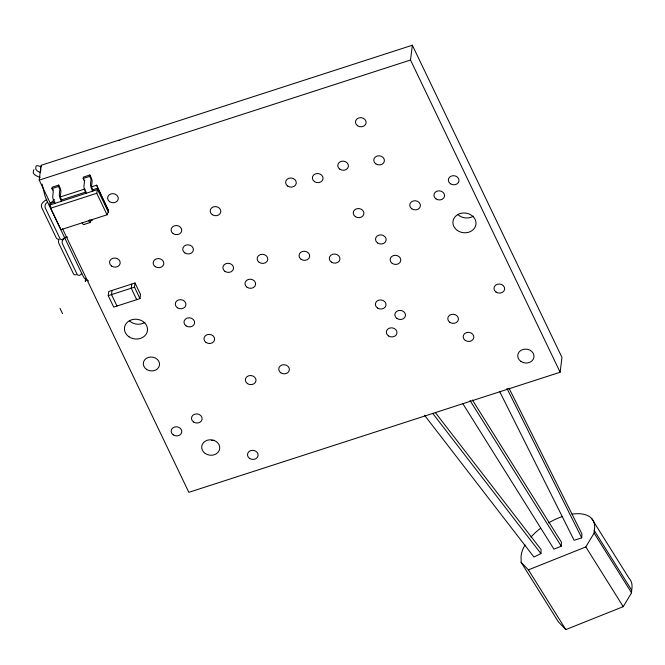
<?xml version="1.0" encoding="UTF-8"?>
<svg xmlns="http://www.w3.org/2000/svg" width="665" height="665" viewBox="0 0 665 665"><rect width="100%" height="100%" fill="white"/><g stroke="black" fill="none" stroke-linecap="round" stroke-linejoin="round"><path stroke-width="1" d="M591.576 518.409L628.974 578.134A41.355 21.213 -32.1 0 1 631.642 590.179L631.526 592.806L623.238 606.655L565.824 629.589L558.484 621.991L521.077 562.266L521.194 559.631A41.355 21.213 -32.1 0 1 525.042 544.984M424.47 415.184L533.953 557.029L540.919 553.571L541.094 549.573L435.409 412.649M462.699 403.447L553.937 549.14L561.268 546.206L561.443 542.208L472.416 400.031M499.772 391.735L574.095 540.271L581.725 537.869L581.908 533.87L508.974 388.119M521.077 562.266L528.426 569.863L585.832 546.929L594.119 533.081L594.236 530.454A41.355 21.213 -32.1 0 0 572.041 514.145M50.424 203.482L39.227 180.115L41.064 165.319L412.35 45.228L561.975 357.446L560.13 372.242L188.843 492.333L62.518 228.727M40.873 168.902L40.415 172.601L38.653 171.753A3.566 1.729 32 0 1 35.727 168.378L35.96 166.533A3.566 1.729 32 0 1 39.343 166.208L41.105 167.056A10.74 2.693 72.1 0 1 41.637 165.627M54.239 199.741L50.099 203.59L49.925 204.978L50.698 208.178L60.997 229.683L107.057 214.787L108.694 211.054L96.683 185.169L91.795 186.757M54.854 203.382L53.948 201.47A4.464 1.122 72.1 0 1 52.718 196.399L53.291 191.603L51.953 188.586L52.128 187.206L58.695 185.078L59.892 187.58A3.117 0.781 72.1 0 1 60.889 191.695L60.34 196.092A1.787 0.449 72.1 0 0 60.914 198.444L61.596 199.874L61.421 201.262L60.515 199.35A4.464 1.122 72.1 0 1 59.293 194.271L59.858 189.434L58.52 186.466L58.695 185.078M86.059 193.291L85.153 191.379A4.464 1.122 72.1 0 1 83.923 186.308L84.497 181.512L83.158 178.494L83.333 177.106L89.9 174.986L91.097 177.489A3.117 0.781 72.1 0 1 92.094 181.603L91.546 185.992A1.787 0.449 72.1 0 0 92.119 188.353L92.801 189.783L92.635 191.163L91.728 189.251A4.464 1.122 72.1 0 1 90.498 184.18L91.072 179.384L89.725 176.366L89.9 174.986M90.889 220.065L90.623 222.052A4.464 1.122 72.1 0 1 88.894 220.963L88.703 220.581M85.519 279.076L85.311 281.47L86.101 279.899M108.229 295.659L108.744 291.494L135.02 282.999L140.506 294.429L139.983 298.593L113.707 307.089L108.229 295.659L134.505 287.155L135.02 282.999M112.028 290.43L111.512 294.595L116.99 306.025L117.048 305.568M131.737 284.063L131.221 288.219L136.699 299.657L136.757 299.192M560.13 372.242L410.513 60.025L412.35 45.228M107.057 214.787L96.758 193.282L97.73 188.187L96.683 185.169M59.168 239.242L58.828 239.907A3.566 2.594 -82.4 0 0 58.902 243.44L73.283 273.456A3.566 2.594 -82.4 0 0 76.259 274.653M47.539 202.027L46.276 203.224A3.566 2.594 -82.4 0 0 45.411 208.187L59.8 238.203A3.566 2.594 -82.4 0 0 62.094 239.624L64.588 237.613L66.508 236.998M67.606 236.973L64.729 237.904L62.468 240.389A3.566 2.594 -82.4 0 0 62.535 243.922L76.924 273.938A3.566 2.594 -82.4 0 0 80.523 274.687L81.787 273.49M39.227 180.115L410.513 60.025M51.953 188.586L58.52 186.466M83.158 178.494L89.725 176.366M60.507 196.873L84.945 188.968M50.099 203.59L55.029 201.994M61.596 199.874L86.234 191.902M92.801 189.783L97.73 188.187L108.694 211.054M50.698 208.178L96.758 193.282M90.157 220.805L92.618 220.007M83.732 224.579L90.299 222.459M88.512 280.971L85.295 278.943A9.809 2.461 72.1 0 1 82.443 274.869L64.729 237.904M432.699 413.364L540.919 553.571M594.236 530.454L631.642 590.179M594.119 533.081L631.526 592.806M585.832 546.929L623.238 606.655M470.039 400.513L561.268 546.206M528.426 569.863L565.824 629.589M82.136 222.709L82.327 223.083A4.464 1.122 72.1 0 0 83.973 224.379M506.938 388.402L581.725 537.869M108.52 212.443L97.556 189.575L49.925 204.978L50.806 206.807M134.505 287.155L139.983 298.593M64.588 237.613L46.874 200.647A9.809 2.461 72.1 0 1 44.397 193.598L42.103 184.13M60.033 308.427L62.535 313.639M144.887 322.409A11.588 9.884 7.1 0 1 129.326 320.771M473.372 216.167A11.588 9.884 7.1 0 1 457.811 214.521M214.255 440.38A9.061 7.722 7.1 0 1 211.42 440.355M530.994 537.012A41.355 21.213 -32.1 0 1 540.562 528.268M548.625 522.865A41.355 21.213 -32.1 0 1 562.673 516.431M40.216 177.247A4.547 3.874 7.1 0 1 38.005 176.607L36.168 175.718A3.566 1.729 32 0 1 33.25 172.343L33.483 170.498A3.566 1.729 32 0 1 34.015 169.775M58.462 239.142A3.566 2.594 -82.4 0 1 56.159 237.721L41.779 207.704A3.566 2.594 -82.4 0 1 42.635 202.742L43.957 201.495A5.17 2.369 -25.6 0 1 46.791 199.666M118.827 140.656A10.74 2.693 72.1 0 1 119.85 140.589M89.592 219.816A1.787 0.449 72.1 0 1 89.434 219.899M54.173 200.165A1.787 0.449 72.1 0 1 54.015 199.733M53.325 189.7A3.117 0.781 72.1 0 1 53.474 190.04M84.688 179.949A3.117 0.781 72.1 0 1 84.829 180.315M85.461 190.281A1.787 0.449 72.1 0 1 85.295 189.858M212.276 214.679A5.353 4.564 7.1 0 0 220.805 211.919A5.353 4.564 7.1 0 0 213.457 206.865A5.353 4.564 7.1 0 0 212.276 214.679M173.241 434.86A5.353 4.564 7.1 0 0 181.778 432.1A5.353 4.564 7.1 0 0 174.421 427.046A5.353 4.564 7.1 0 0 173.241 434.86M109.7 201.728A5.353 4.564 7.1 0 0 118.237 198.968A5.353 4.564 7.1 0 0 110.889 193.914A5.353 4.564 7.1 0 0 109.7 201.728M155.269 266.657A5.353 4.564 7.1 0 0 163.806 263.897A5.353 4.564 7.1 0 0 156.458 258.843A5.353 4.564 7.1 0 0 155.269 266.657M186.067 325.883A5.353 4.564 7.1 0 0 194.596 323.124A5.353 4.564 7.1 0 0 187.247 318.07A5.353 4.564 7.1 0 0 186.067 325.883M301.12 259.317A5.353 4.564 7.1 0 0 309.657 256.557A5.353 4.564 7.1 0 0 302.309 251.503A5.353 4.564 7.1 0 0 301.12 259.317M224.986 271.362A5.353 4.564 7.1 0 0 233.523 268.602A5.353 4.564 7.1 0 0 226.166 263.556A5.353 4.564 7.1 0 0 224.986 271.362M280.829 372.807A5.353 4.564 7.1 0 0 289.358 370.048A5.353 4.564 7.1 0 0 282.01 364.994A5.353 4.564 7.1 0 0 280.829 372.807M396.93 318.477A5.353 4.564 7.1 0 0 405.467 315.717A5.353 4.564 7.1 0 0 398.119 310.671A5.353 4.564 7.1 0 0 396.93 318.477M249.566 458.393A5.353 4.564 7.1 0 0 258.103 455.633A5.353 4.564 7.1 0 0 250.747 450.579A5.353 4.564 7.1 0 0 249.566 458.393M177.364 307.729A5.353 4.564 7.1 0 0 185.901 304.969A5.353 4.564 7.1 0 0 178.553 299.923A5.353 4.564 7.1 0 0 177.364 307.729M111.637 266.091A5.353 4.564 7.1 0 0 120.174 263.332A5.353 4.564 7.1 0 0 112.826 258.286A5.353 4.564 7.1 0 0 111.637 266.091M193.573 421.992A5.353 4.564 7.1 0 0 202.11 419.233A5.353 4.564 7.1 0 0 194.762 414.179A5.353 4.564 7.1 0 0 193.573 421.992M375.841 163.864A5.353 4.564 7.1 0 0 384.378 161.105A5.353 4.564 7.1 0 0 377.03 156.059A5.353 4.564 7.1 0 0 375.841 163.864M357.579 125.752A5.353 4.564 7.1 0 0 366.107 122.983A5.353 4.564 7.1 0 0 358.759 117.938A5.353 4.564 7.1 0 0 357.579 125.752M314.478 181.62A5.353 4.564 7.1 0 0 323.015 178.86A5.353 4.564 7.1 0 0 315.667 173.806A5.353 4.564 7.1 0 0 314.478 181.62M465.259 340.405A5.353 4.564 7.1 0 0 473.796 337.645A5.353 4.564 7.1 0 0 466.448 332.6A5.353 4.564 7.1 0 0 465.259 340.405M450.429 183.773A5.353 4.564 7.1 0 0 458.966 181.013A5.353 4.564 7.1 0 0 451.61 175.959A5.353 4.564 7.1 0 0 450.429 183.773M411.843 208.827A5.353 4.564 7.1 0 0 420.38 206.067A5.353 4.564 7.1 0 0 413.031 201.021A5.353 4.564 7.1 0 0 411.843 208.827M392.217 263.398A5.353 4.564 7.1 0 0 400.754 260.638A5.353 4.564 7.1 0 0 393.406 255.584A5.353 4.564 7.1 0 0 392.217 263.398M247.072 287.28A5.353 4.564 7.1 0 0 255.601 284.52A5.353 4.564 7.1 0 0 248.253 279.475A5.353 4.564 7.1 0 0 247.072 287.28M206.059 342.475A5.353 4.564 7.1 0 0 214.596 339.715A5.353 4.564 7.1 0 0 207.247 334.67A5.353 4.564 7.1 0 0 206.059 342.475M259.225 262.384A5.353 4.564 7.1 0 0 267.762 259.624A5.353 4.564 7.1 0 0 260.414 254.57A5.353 4.564 7.1 0 0 259.225 262.384M355.351 216.624A5.353 4.564 7.1 0 0 363.88 213.856A5.353 4.564 7.1 0 0 356.531 208.81A5.353 4.564 7.1 0 0 355.351 216.624M331.378 262.11A5.353 4.564 7.1 0 0 339.906 259.35A5.353 4.564 7.1 0 0 332.558 254.304A5.353 4.564 7.1 0 0 331.378 262.11M388.418 335.908A5.353 4.564 7.1 0 0 396.955 333.148A5.353 4.564 7.1 0 0 389.607 328.094A5.353 4.564 7.1 0 0 388.418 335.908M377.462 308.003A5.353 4.564 7.1 0 0 385.991 305.243A5.353 4.564 7.1 0 0 378.643 300.198A5.353 4.564 7.1 0 0 377.462 308.003M377.612 242.966A5.353 4.564 7.1 0 0 386.141 240.206A5.353 4.564 7.1 0 0 378.792 235.152A5.353 4.564 7.1 0 0 377.612 242.966M339.857 169.218A5.353 4.564 7.1 0 0 348.394 166.458A5.353 4.564 7.1 0 0 341.045 161.404A5.353 4.564 7.1 0 0 339.857 169.218M287.712 186.084A5.353 4.564 7.1 0 0 296.249 183.324A5.353 4.564 7.1 0 0 288.893 178.27A5.353 4.564 7.1 0 0 287.712 186.084M496.082 292.093A5.353 4.564 7.1 0 0 504.61 289.333A5.353 4.564 7.1 0 0 497.262 284.279A5.353 4.564 7.1 0 0 496.082 292.093M173.166 233.615A5.353 4.564 7.1 0 0 181.703 230.855A5.353 4.564 7.1 0 0 174.355 225.801A5.353 4.564 7.1 0 0 173.166 233.615M184.82 252.908A5.353 4.564 7.1 0 0 193.357 250.148A5.353 4.564 7.1 0 0 186.009 245.094A5.353 4.564 7.1 0 0 184.82 252.908M247.455 383.605A5.353 4.564 7.1 0 0 255.983 380.846A5.353 4.564 7.1 0 0 248.635 375.791A5.353 4.564 7.1 0 0 247.455 383.605M436.007 198.918A5.353 4.564 7.1 0 0 444.536 196.158A5.353 4.564 7.1 0 0 437.188 191.104A5.353 4.564 7.1 0 0 436.007 198.918M449.873 322.342A5.353 4.564 7.1 0 0 458.401 319.582A5.353 4.564 7.1 0 0 451.053 314.528A5.353 4.564 7.1 0 0 449.873 322.342M128.96 336.764A11.588 9.884 7.1 0 0 147.447 330.779A11.588 9.884 7.1 0 0 131.529 319.832A11.588 9.884 7.1 0 0 128.96 336.764M457.445 230.514A11.588 9.884 7.1 0 0 475.932 224.537A11.588 9.884 7.1 0 0 460.014 213.59A11.588 9.884 7.1 0 0 457.445 230.514M205.244 453.48A9.061 7.722 7.1 0 0 219.699 448.808A9.061 7.722 7.1 0 0 207.256 440.255A9.061 7.722 7.1 0 0 205.244 453.48M146.483 369.333A8.146 6.949 7.1 0 0 159.484 365.127A8.146 6.949 7.1 0 0 148.295 357.438A8.146 6.949 7.1 0 0 146.483 369.333M520.944 361.436A8.146 6.949 7.1 0 0 533.945 357.23A8.146 6.949 7.1 0 0 522.748 349.532A8.146 6.949 7.1 0 0 520.944 361.436"/></g></svg>
